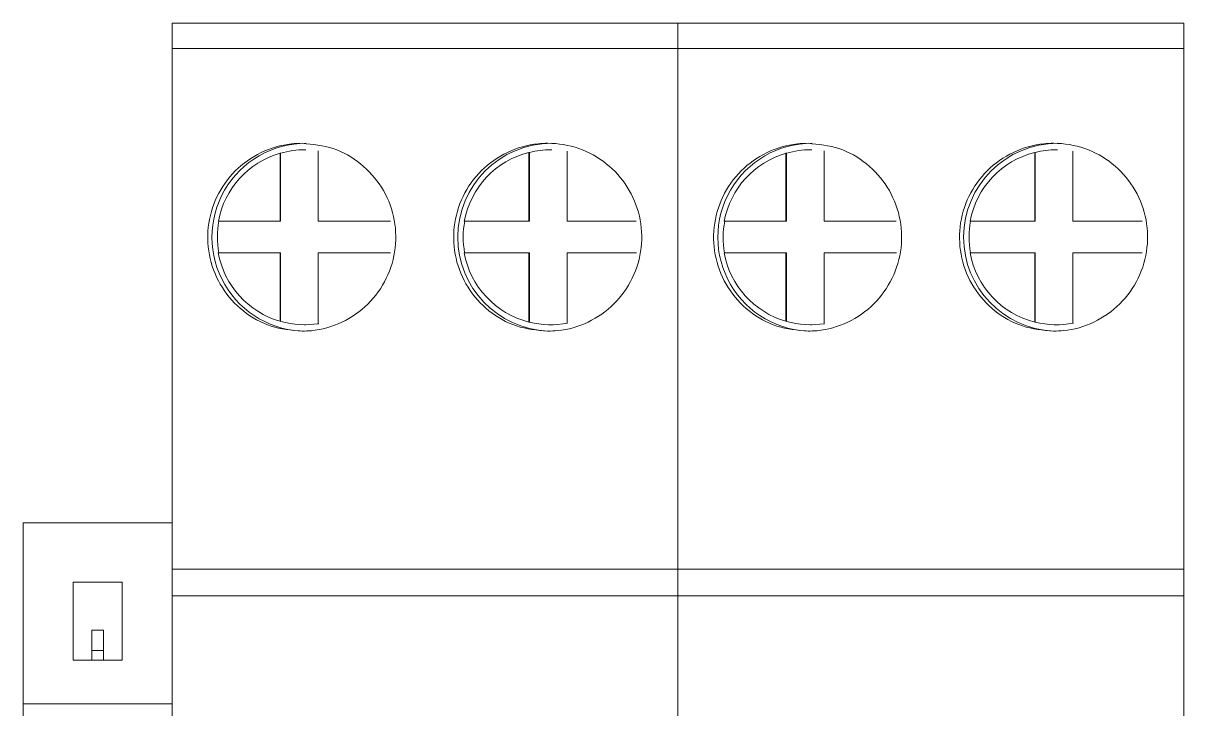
# Model space of a CAD drawing. Header units: millimetres. Extents: x 15 to 265, y 8 to 208.
# Drawn here: x 42.23 to 62.3, y 153.24 to 165.1 of the extents above; entities that cross this region are included whole.
import ezdxf

# ---------------------------------------------------------------- set-up
doc = ezdxf.new("R2010")
doc.units = ezdxf.units.MM

msp = doc.modelspace()

# ---------------------------------------------------------------- linework, layer by layer
at = {"color": 7, "linetype": 'Continuous', "lineweight": 15}
for p, q in [((44.805, 165.101), (53.555, 165.101)), ((44.805, 164.664), (44.805, 165.101)), ((53.555, 164.664), (53.555, 165.101)), ((53.555, 165.101), (62.305, 165.101)), ((62.305, 164.664), (62.305, 165.101)), ((53.555, 164.664), (44.805, 164.664)), ((44.805, 164.664), (44.805, 155.651)), ((53.555, 164.664), (53.555, 155.651)), ((62.305, 164.664), (53.555, 164.664)), ((62.305, 164.664), (62.305, 155.651)), ((46.674, 162.852), (46.683, 162.852)), ((46.674, 161.676), (46.674, 162.852)), ((46.683, 162.852), (46.683, 161.676)), ((47.12, 162.911), (47.103, 162.911)), ((47.332, 162.892), (47.332, 161.676)), ((50.977, 162.866), (50.986, 162.866)), ((50.977, 161.676), (50.977, 162.866)), ((50.986, 162.866), (50.986, 161.676)), ((51.373, 162.911), (51.356, 162.911)), ((51.636, 162.884), (51.636, 161.676)), ((55.424, 162.852), (55.433, 162.852)), ((55.424, 161.676), (55.424, 162.852)), ((55.433, 162.852), (55.433, 161.676)), ((55.87, 162.911), (55.853, 162.911)), ((56.082, 162.892), (56.082, 161.676)), ((59.727, 162.866), (59.736, 162.866)), ((59.727, 161.676), (59.727, 162.866)), ((59.736, 162.866), (59.736, 161.676)), ((60.123, 162.911), (60.106, 162.911)), ((60.386, 162.884), (60.386, 161.676)), ((45.606, 161.676), (46.674, 161.676)), ((46.683, 161.676), (46.674, 161.676)), ((47.332, 161.676), (48.582, 161.676)), ((49.859, 161.676), (50.977, 161.676)), ((50.986, 161.676), (50.977, 161.676)), ((51.636, 161.676), (52.835, 161.676)), ((54.356, 161.676), (55.424, 161.676)), ((55.433, 161.676), (55.424, 161.676)), ((56.082, 161.676), (57.332, 161.676)), ((58.609, 161.676), (59.727, 161.676)), ((59.736, 161.676), (59.727, 161.676)), ((60.386, 161.676), (61.585, 161.676)), ((46.674, 161.126), (45.604, 161.126)), ((46.674, 159.942), (46.674, 161.126)), ((46.683, 161.126), (46.674, 161.126)), ((46.683, 161.126), (46.683, 159.942)), ((47.332, 161.126), (47.332, 159.901)), ((48.584, 161.126), (47.332, 161.126)), ((50.977, 161.126), (49.857, 161.126)), ((50.977, 159.928), (50.977, 161.126)), ((50.986, 161.126), (50.977, 161.126)), ((50.986, 161.126), (50.986, 159.928)), ((51.636, 161.126), (51.636, 159.91)), ((52.837, 161.126), (51.636, 161.126)), ((55.424, 161.126), (54.354, 161.126)), ((55.424, 159.942), (55.424, 161.126)), ((55.433, 161.126), (55.424, 161.126)), ((55.433, 161.126), (55.433, 159.942)), ((56.082, 161.126), (56.082, 159.901)), ((57.334, 161.126), (56.082, 161.126)), ((59.727, 161.126), (58.607, 161.126)), ((59.727, 159.928), (59.727, 161.126)), ((59.736, 161.126), (59.727, 161.126)), ((59.736, 161.126), (59.736, 159.928)), ((60.386, 161.126), (60.386, 159.91)), ((61.587, 161.126), (60.386, 161.126)), ((46.683, 159.942), (46.674, 159.942)), ((47.103, 159.882), (47.12, 159.882)), ((50.986, 159.928), (50.977, 159.928)), ((51.356, 159.882), (51.373, 159.882)), ((55.433, 159.942), (55.424, 159.942)), ((55.853, 159.882), (55.87, 159.882)), ((59.736, 159.928), (59.727, 159.928)), ((60.106, 159.882), (60.123, 159.882)), ((51.305, 159.771), (51.3, 159.771)), ((60.055, 159.771), (60.05, 159.771)), ((44.805, 156.451), (42.23, 156.451)), ((42.23, 153.319), (42.23, 156.451)), ((44.805, 155.651), (53.555, 155.651)), ((44.805, 155.192), (44.805, 155.651)), ((53.555, 155.192), (53.555, 155.651)), ((53.555, 155.651), (62.305, 155.651)), ((62.305, 155.192), (62.305, 155.651)), ((43.092, 154.076), (43.092, 155.426)), ((43.092, 155.426), (43.942, 155.426)), ((43.942, 155.426), (43.942, 154.076)), ((53.555, 155.192), (44.805, 155.192)), ((44.805, 155.192), (44.805, 146.398)), ((53.555, 155.192), (53.555, 146.398)), ((62.305, 155.192), (53.555, 155.192)), ((62.305, 155.192), (62.305, 146.398)), ((43.617, 154.594), (43.417, 154.594)), ((43.417, 154.594), (43.417, 154.244)), ((43.617, 154.594), (43.617, 154.244)), ((43.417, 154.244), (43.617, 154.244)), ((43.417, 154.076), (43.417, 154.244)), ((43.617, 154.244), (43.617, 154.076)), ((43.942, 154.076), (43.092, 154.076)), ((42.23, 153.319), (44.805, 153.319)), ((42.23, 152.851), (42.23, 153.319))]:
    msp.add_line(p, q, dxfattribs=at)
for centre, radius, start, end in [((47.121, 161.397), 1.626, 89.8737, 270.2898), ((51.373, 161.397), 1.626, 90.0045, 180.0043), ((55.871, 161.397), 1.626, 89.8737, 270.2898), ((60.123, 161.397), 1.626, 90.0045, 180.0043), ((47.094, 161.397), 1.514, 106.092, 169.3631), ((47.103, 161.397), 1.514, 90, 106.0896), ((51.347, 161.397), 1.514, 104.1346, 169.3633), ((51.356, 161.397), 1.514, 90, 104.1321), ((55.844, 161.397), 1.514, 106.092, 169.3631), ((55.853, 161.397), 1.514, 90, 106.0896), ((60.097, 161.397), 1.514, 104.1346, 169.3633), ((60.106, 161.397), 1.514, 90, 104.1321), ((47.103, 161.397), 1.515, 169.3608, 190.2813), ((51.356, 161.397), 1.515, 169.3608, 190.2813), ((55.853, 161.397), 1.515, 169.3608, 190.2813), ((60.106, 161.397), 1.515, 169.3608, 190.2813), ((51.373, 161.397), 1.626, 179.9952, 267.4622), ((60.123, 161.397), 1.626, 179.9952, 267.4622), ((47.094, 161.397), 1.514, 190.2789, 253.908), ((51.347, 161.397), 1.514, 190.2788, 255.8653), ((55.844, 161.397), 1.514, 190.2789, 253.908), ((60.097, 161.397), 1.514, 190.2788, 255.8653), ((47.103, 161.396), 1.514, 253.9103, 279.0665), ((51.356, 161.396), 1.514, 255.8679, 280.9857), ((55.853, 161.396), 1.514, 253.9103, 279.0665), ((60.106, 161.396), 1.514, 255.8679, 280.9857)]:
    msp.add_arc(centre, radius, start, end, dxfattribs=at)
for points, knots in [([(47.055, 159.771), (46.872, 159.788), (46.507, 159.822), (46.02, 160.098), (45.648, 160.508), (45.434, 161.02), (45.401, 161.575), (45.553, 162.11), (45.876, 162.567), (46.331, 162.889), (46.75, 163.013), (46.994, 163.021), (47.055, 163.023)], [0, 0, 0, 0, 0.106708, 0.213416, 0.320113, 0.426925, 0.53402, 0.641491, 0.749236, 0.856927, 0.964194, 1, 1, 1, 1]), ([(47.055, 163.023), (47.237, 163.005), (47.601, 162.968), (48.085, 162.689), (48.453, 162.278), (48.665, 161.764), (48.695, 161.208), (48.538, 160.673), (48.212, 160.218), (47.755, 159.9), (47.344, 159.781), (47.108, 159.773), (47.055, 159.771)], [0, 0, 0, 0, 0.106967, 0.213928, 0.321073, 0.428694, 0.536727, 0.644912, 0.753001, 0.860866, 0.968496, 1, 1, 1, 1]), ([(51.3, 159.771), (51.118, 159.788), (50.753, 159.824), (50.267, 160.104), (49.897, 160.515), (49.686, 161.028), (49.655, 161.583), (49.811, 162.118), (50.136, 162.573), (50.593, 162.894), (51.009, 163.011), (51.429, 163.033), (51.851, 162.961), (52.335, 162.694), (52.705, 162.282), (52.918, 161.769), (52.949, 161.213), (52.794, 160.677), (52.47, 160.222), (52.014, 159.902), (51.6, 159.781), (51.361, 159.773), (51.305, 159.771)], [0, 0, 0, 0, 0.053509, 0.107019, 0.160524, 0.214088, 0.267794, 0.32169, 0.375721, 0.429722, 0.483508, 0.500267, 0.553629, 0.606988, 0.660437, 0.714124, 0.768017, 0.821988, 0.87591, 0.929722, 0.983416, 1, 1, 1, 1]), ([(55.805, 159.771), (55.622, 159.788), (55.257, 159.822), (54.77, 160.098), (54.398, 160.508), (54.184, 161.02), (54.151, 161.575), (54.303, 162.11), (54.626, 162.567), (55.081, 162.889), (55.5, 163.013), (55.744, 163.021), (55.805, 163.023)], [0, 0, 0, 0, 0.106708, 0.213416, 0.320113, 0.426925, 0.53402, 0.641491, 0.749236, 0.856927, 0.964194, 1, 1, 1, 1]), ([(55.805, 163.023), (55.987, 163.005), (56.351, 162.968), (56.835, 162.689), (57.203, 162.278), (57.415, 161.764), (57.445, 161.208), (57.288, 160.673), (56.962, 160.218), (56.505, 159.9), (56.094, 159.781), (55.858, 159.773), (55.805, 159.771)], [0, 0, 0, 0, 0.106967, 0.213928, 0.321073, 0.428694, 0.536727, 0.644912, 0.753001, 0.860866, 0.968496, 1, 1, 1, 1]), ([(60.05, 159.771), (59.868, 159.788), (59.503, 159.824), (59.017, 160.104), (58.647, 160.515), (58.436, 161.028), (58.405, 161.583), (58.561, 162.118), (58.886, 162.573), (59.343, 162.894), (59.759, 163.011), (60.179, 163.033), (60.601, 162.961), (61.085, 162.694), (61.455, 162.282), (61.668, 161.769), (61.699, 161.213), (61.544, 160.677), (61.22, 160.222), (60.764, 159.902), (60.35, 159.781), (60.111, 159.773), (60.055, 159.771)], [0, 0, 0, 0, 0.053509, 0.107019, 0.160524, 0.214088, 0.267794, 0.32169, 0.375721, 0.429722, 0.483508, 0.500267, 0.553629, 0.606988, 0.660437, 0.714124, 0.768017, 0.821988, 0.87591, 0.929722, 0.983416, 1, 1, 1, 1])]:
    msp.add_open_spline(points, degree=3, knots=knots, dxfattribs=at)

doc.saveas('drawing.dxf')
